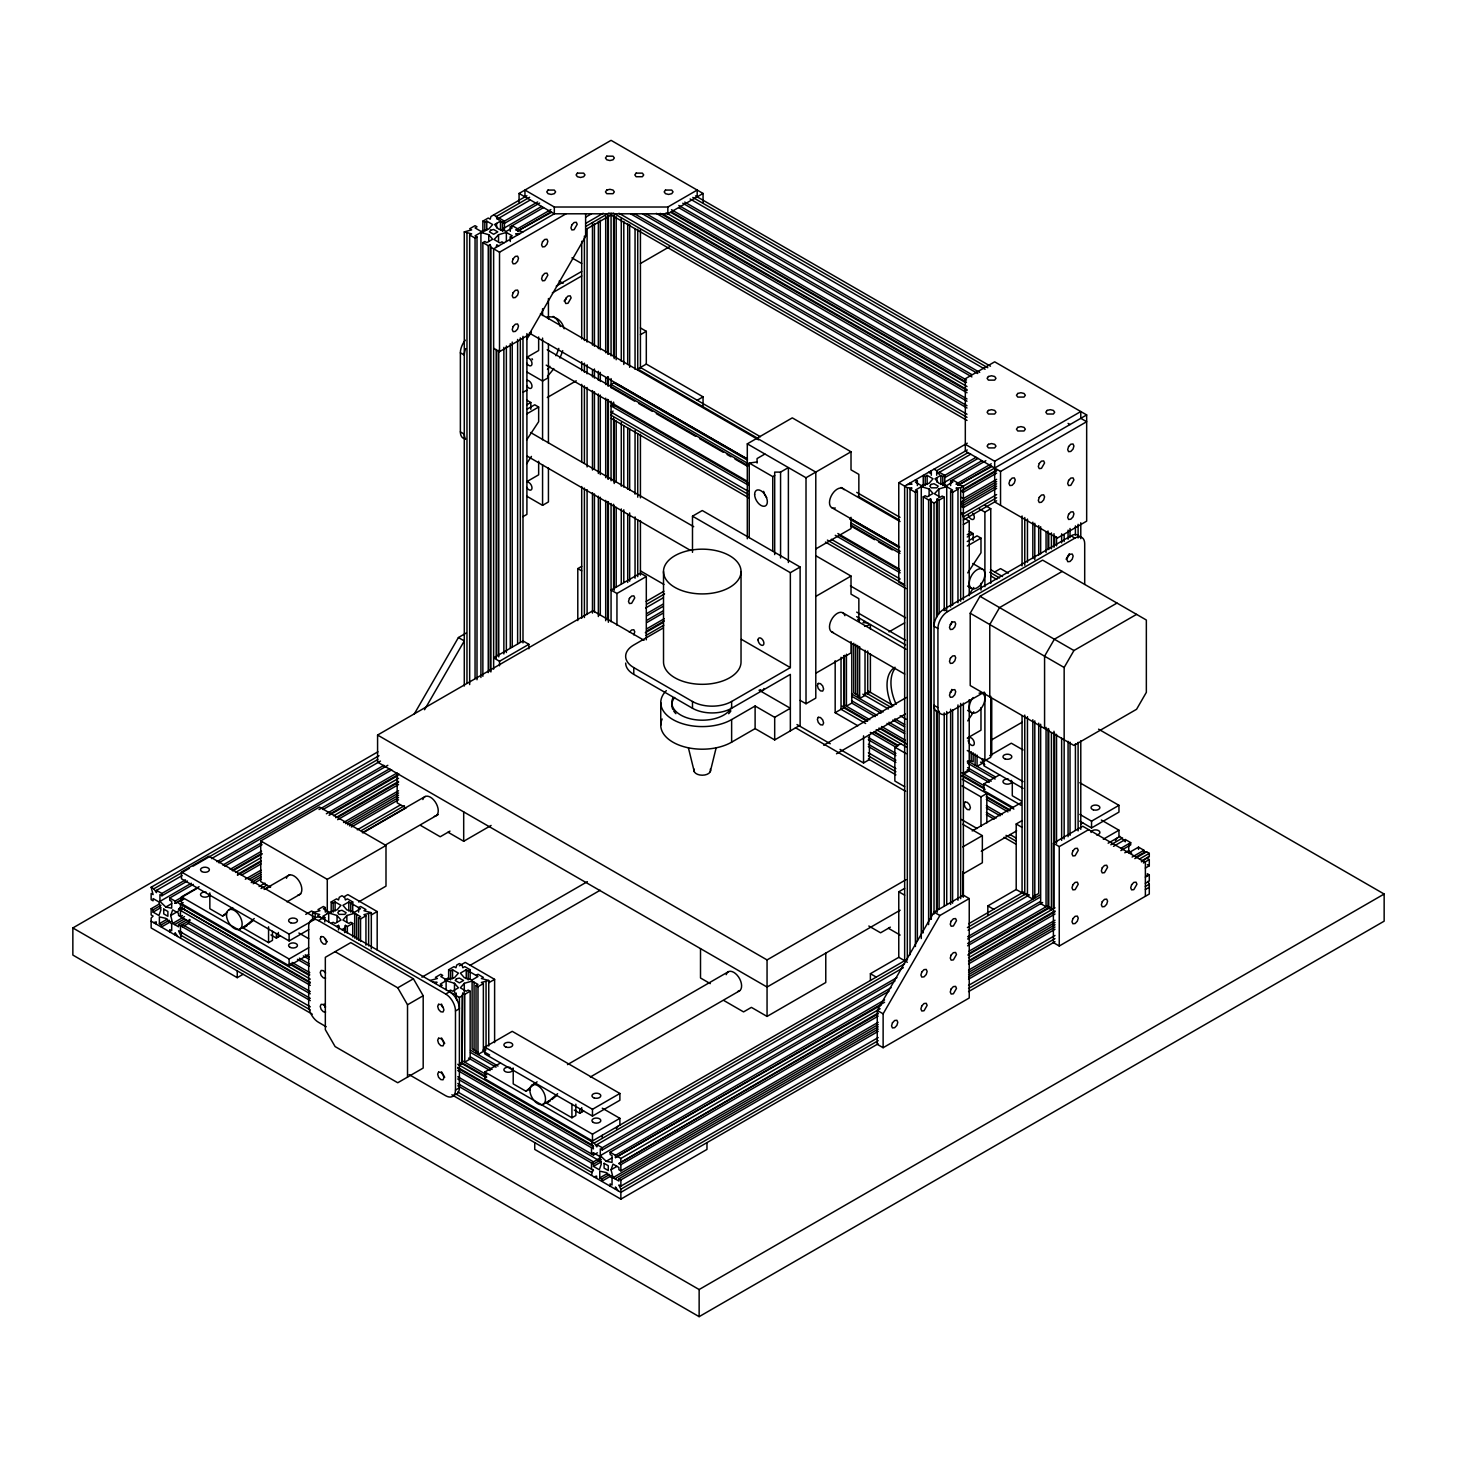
<?xml version="1.0" encoding="UTF-8"?>
<svg xmlns="http://www.w3.org/2000/svg" width="1457" height="1457" viewBox="0 0 1457 1457"><rect width="100%" height="100%" fill="white"/><g stroke="black" fill="none" stroke-linecap="round" stroke-linejoin="round"><path stroke-width="1.5" d="M496.2 247.362L496.801 244.758L498.749 245.887M936.56 617.404L936.56 501.59L937.161 498.986L939.109 500.115L944.227 497.165L944.227 610.702M710.288 771.664L716.17 747.714M184.402 925.687L188.317 923.428L189.301 919.458M344.653 932.607L345.382 925.395L347.349 926.525L352.721 923.428L352.721 936.978M459.392 1065.231L462.088 1063.683L462.088 995.878L462.816 993.2L464.765 994.33L470.156 991.215L470.156 1059.02L464.765 1062.117L464.765 994.33M462.088 1063.683L462.816 993.2M835.171 660.713L835.171 712.692L843.73 707.738L844.459 705.061L844.459 655.34M633.831 634.87L634.76 631.773L633.831 629.752L631.628 629.97L629.406 632.302M950.893 624.689L951.803 621.611M950.893 692.494L951.803 689.398M1069.238 553.806L1066.105 559.233M186.387 920.023L178.537 924.558L178.537 926.816L172.673 923.428L170.706 915.506L172.673 909.86L178.537 913.248L178.537 915.506L310.286 991.58M878.207 1029.079L618.897 1178.786L618.897 1181.044L613.033 1177.657L611.066 1169.752L613.033 1164.107L618.897 1167.494L618.897 1169.752L620.864 1170.882L878.189 1022.304M181.797 932.17L180.486 938.108M613.033 410.983L611.066 415.227L748.734 494.688M592.799 1169.461L591.506 1175.398M414.134 714.221L458.409 637.547L466.24 633.012M424.552 709.741L464.291 640.934L458.409 637.547M970.216 613.251L979.996 596.295L1042.629 560.125L1146.349 620.026L1146.349 692.348L1136.569 709.286L1073.936 745.456L970.216 685.555L970.216 613.251L1064.156 667.488L1064.156 838.977M1064.156 667.488L1073.936 650.532L1136.569 614.38M877.241 1010.429L934.01 912.118L963.368 895.163L969.233 898.568L969.233 997.99L883.124 1047.71L877.241 1044.323L877.241 1010.429L883.124 1013.817L883.124 1047.71M883.124 1013.817L939.874 915.506L969.233 898.568M526.614 339.408L531.423 332.105M526.614 439.978L538.653 421.71L538.653 407.031L534.737 404.773L526.906 409.29M526.614 463.69L531.423 456.405M967.721 572.874L980.98 552.786L980.98 538.107L977.064 535.848L967.266 541.494M968.923 594.766L973.75 587.462M967.721 720.887L973.75 711.763M616.366 1128.647L618.169 1126.115M1115.443 840.507L1117.246 837.975M358.604 940.366L358.604 917.764L360.553 916.635L354.688 913.248L346.857 915.506L342.941 920.023L348.806 923.428L350.773 922.281L352.721 923.428M472.104 981.053L472.104 1048.84L477.987 1052.227L476.02 1053.375L476.02 985.569L477.987 984.44L472.104 981.053L464.291 983.311L460.376 987.828L466.24 991.215L468.189 990.086L470.156 991.215M510.278 241.498L510.278 236.963L512.227 235.834L506.362 232.446L498.531 234.704L494.069 239.531L499.951 242.937L501.9 241.807L503.867 242.937M950.638 607.023L950.638 491.209L952.587 490.08L946.722 486.693L938.891 488.951L934.429 493.777L940.311 497.165L942.26 496.036L944.227 497.165M564.096 301.034L566.318 298.703M310.286 985.369L178.537 909.295L180.486 907.31L180.486 904.214L183.181 902.666M878.189 1016.094L620.864 1164.671L618.897 1163.542L878.189 1012.979M1141.432 861.852L1149.282 856.479L1149.282 853.365L1146.604 851.817L1143.909 852.509L1136.059 857.044M209.844 892.904L209.844 908.731L222.575 916.071L227.347 912.046M272.477 931.333L272.477 940.366L268.562 942.624L243.119 927.945L254.246 918.547M248.619 924.339L253.391 920.314M513.21 1068.054L513.21 1083.881L525.941 1091.22L537.068 1081.822M575.843 1104.206L575.843 1115.516L571.927 1117.774L546.484 1103.076L557.612 1093.697M551.984 1099.489L556.756 1095.464M519.074 202.505L519.074 193.453L611.066 140.346L703.057 193.453L703.057 202.505M464.291 686.028L464.291 231.882L471.631 229.896L469.664 228.767L475.055 225.671L477.004 226.8L475.055 227.929L480.919 231.317L488.751 229.059L492.666 224.542L486.784 221.136L484.835 222.284L482.868 221.136L482.868 232.501M482.868 221.136L488.259 218.04L490.208 219.169L490.954 216.492L526.906 195.73M529.601 197.278L496.327 216.492L493.632 214.926M469.664 684.59L469.664 234.996L471.631 233.849L464.291 231.882M530.33 199.955L497.074 219.169L496.327 216.492L498.13 219.024M482.868 676.321L482.868 242.609L484.835 241.48L486.784 242.609L492.666 239.221L488.751 234.704L480.919 232.446L475.055 235.834L477.004 236.963L477.004 679.763M539.636 203.069L504.413 223.413L500.498 221.136L494.615 224.542L498.531 229.059L506.362 231.317L512.227 227.929L510.278 226.8L510.278 231.335M469.664 234.996L475.055 238.092L477.004 236.963M537.669 201.94L502.446 222.284L502.446 231.353M502.446 229.059L541.585 206.457M510.278 226.8L543.552 207.586M482.868 242.609L488.259 245.723L490.208 244.594L490.954 247.271L490.954 671.914M550.892 209.571L515.651 229.896L522.99 231.882M512.227 225.671L517.617 228.767L517.617 231.026L550.892 211.83M551.62 212.248L517.617 231.026M490.954 247.271L499.514 252.225L566.063 213.797M585.623 217.184L591.506 213.797M585.623 223.413L603.234 213.232M585.623 226.509L609.117 212.959M585.623 229.623L611.066 214.926L967.011 420.436M524.957 196.859L524.957 190.066L554.316 207.021L667.834 207.021L697.193 190.066L697.193 196.859M493.632 669.182L493.632 248.837L554.316 213.797L667.834 213.797L703.057 193.453M556.264 286.118L581.707 271.421M552.349 292.893L581.707 275.956M640.424 263.517L669.783 246.561M493.632 348.259L499.514 351.665L528.873 334.709L585.623 236.398L585.623 213.797M526.906 357.311L538.653 350.536L538.653 336.968M522.99 392.334L526.906 390.075M548.433 377.654L542.569 381.042L526.906 371.99M640.424 334.709L646.307 331.322L646.307 364.086L703.057 396.85L703.057 405.902M526.906 404.773L530.822 402.514L530.822 409.29M547.322 397.506L576.225 380.823M526.906 413.806L538.653 407.031M746.239 458.518L616.457 383.573L613.761 382.881L611.066 384.429L748.734 463.909M646.307 364.086L637.729 369.04L757.695 438.284M526.906 481.611L538.653 474.818L538.653 461.268M697.193 400.238L703.057 396.85M522.99 516.634L526.906 514.376L526.906 333.58M526.906 496.291L542.569 505.342L548.433 501.937L548.433 468.043M747.295 538.78L747.295 443.857L792.298 417.868L851.015 451.779L851.015 469.846L858.847 474.363L858.847 496.964M749.244 537.651L749.244 463.071L757.075 461.942M764.907 454.038L757.075 458.554L757.075 463.071M577.792 620.591L577.792 568.612L581.707 566.354M692.494 552.33L692.494 516.179L702.274 510.533L800.13 567.028L800.13 725.222L774.687 739.919L755.108 728.609L731.633 742.178A41.525 23.968 0 0 1 681.512 745.984A41.525 23.968 0 0 1 662.17 719.011M749.244 463.071L772.738 476.621L774.687 475.492M774.687 554.589L774.687 472.104L780.57 472.104L788.383 467.588L788.383 562.511M747.295 443.857L806.012 477.75L851.015 451.779M528.873 644.322L522.99 640.934L493.632 657.872L499.514 661.278L528.873 644.322L528.873 648.839M646.307 576.517L640.424 573.129L611.066 590.085L616.948 593.473L646.307 576.517L646.307 639.805M900.135 910.206L767.056 987.045L377.582 762.175L377.582 735.057L592.872 610.756L644.012 640.279M1098.578 729.174L1384.15 894.033L1384.15 921.17L699.141 1316.654L72.85 955.063L72.85 927.945L377.946 751.794M160.944 905.325L153.094 909.86L153.094 912.118L158.959 915.506L160.926 909.86L158.959 901.956L153.094 898.568L153.094 900.827L151.146 899.697L151.146 893.469L153.094 894.598L151.146 887.258L379.02 755.691M646.18 601.45L663.864 591.251M308.684 929.639L289.123 940.931L181.469 878.79L181.469 872.014L208.879 856.188L314.566 917.2M151.146 887.258L153.823 888.825L189.191 868.408M193.125 866.132L377.782 759.516M646.908 604.145L664.574 593.928M153.823 888.825L156.518 892.631L156.518 890.373L182.052 875.621M211.52 858.61L380.459 761.082M645.67 607.97L663.336 597.752M156.518 890.373L161.909 893.469L185.476 879.864M216.911 861.724L383.883 765.326M647.127 613.342L662.826 604.273M193.307 884.381L169.722 898.004L169.722 900.262L171.689 901.391L171.689 908.166L165.807 907.037L159.942 901.391L159.942 894.598L161.909 895.745L187.443 880.993M218.878 862.854L387.817 765.307M647.127 615.601L662.826 606.531M270.528 887.258L260.73 881.612L260.73 840.926L319.447 807.032L385.996 845.461L385.996 886.129L358.604 901.956M159.942 901.391L191.377 883.233M222.812 865.094L262.096 842.419M319.065 809.527L389.784 768.695M647.127 620.117L662.844 611.048M243.119 974.278L237.254 977.665L151.146 927.945L151.146 918.056L153.094 916.071L151.146 914.941L151.146 908.731L158.995 904.196M224.742 866.241L262.06 844.696M322.962 809.527L391.714 769.842M647.09 622.394L662.808 613.324M153.094 912.118L160.944 907.584M308.684 954.499L289.123 965.791L181.469 903.65L181.469 896.875L199.081 886.694M904.651 585.55L898.769 582.163L898.769 482.722L967.266 443.183M169.722 898.004L175.113 901.1L196.713 888.624M230.115 869.355L261.55 851.198M326.368 813.771L397.087 772.938M646.58 628.914L664.265 618.697M165.807 907.037L171.707 903.631M175.113 901.1L175.113 903.358L182.963 898.823M232.082 870.466L261.55 853.456M330.302 813.771L399.054 774.068M646.58 631.172L664.265 620.955M175.113 903.358L183.691 899.26M232.81 870.904L262.278 853.893M329.063 815.319L397.816 775.634M645.342 632.72L663.026 622.521M235.506 872.452L261.04 857.718M333.726 815.756L398.544 778.311M646.07 635.416L663.755 625.217M967.266 449.958L904.651 486.128L904.651 960.709M917.364 485.582L917.364 481.029L915.415 482.158L921.279 485.563L929.111 483.287L933.026 478.77L927.144 475.383L925.195 476.512L923.246 475.383L923.246 486.747M663.135 628.04L633.777 644.996A27.683 15.972 0 0 0 633.777 667.597L633.777 674.372L692.494 708.266A27.683 15.972 0 0 0 731.633 708.266L790.35 674.372L790.35 730.868M237.455 874.437L261.04 860.814M335.693 817.723L398.544 781.426M934.01 469.172L936.687 470.72L968.013 452.653M178.537 909.295L182.471 907.037M237.473 875.275L261.04 861.67M337.66 817.432L398.562 782.263M170.706 915.506L178.574 910.971M910.024 954.736L910.024 489.224L911.991 488.095L907.329 487.676L898.769 482.722M970.708 454.202L937.434 473.416L936.687 470.72L939.383 474.545M184.42 908.166L180.486 910.425L180.486 916.635L182.453 915.506M241.388 875.275L261.04 863.928M337.642 819.69L398.544 784.54M169.722 931.897L169.722 929.639L171.689 930.768L171.689 923.993L165.807 918.329L159.396 916.89L159.396 923.665L167.264 919.13M159.396 923.665L161.363 924.794L169.212 920.259M923.246 932.844L923.246 496.855L925.195 495.726L927.144 496.855L933.026 493.468L929.111 488.951L921.279 486.693L915.415 490.08L917.364 491.209L917.364 940.821M976.081 457.298L942.806 476.512L940.858 475.383L934.975 478.77L938.891 483.287L946.722 485.563L952.587 482.158L952.587 479.899L957.977 483.014L957.977 485.272L991.98 466.495M171.179 921.389L161.363 927.053L161.363 924.794M815.793 548.943L851.015 528.6L851.015 517.308M245.322 879.208L261.04 870.139M343.542 822.513L398.544 790.75M910.024 489.224L915.415 492.339L917.364 491.209M172.673 923.428L184.456 916.617M249.274 879.19L261.058 872.379M345.528 823.624L398.581 792.99M944.773 477.641L978.029 458.445M174.621 924.558L184.438 918.875M251.241 880.319L261.058 874.655M347.495 824.753L398.562 795.249M251.223 882.596L261.04 876.914M349.443 825.882L398.562 797.525M981.945 460.703L942.806 483.287L945.739 486.128M692.494 516.179L790.35 572.674L800.13 567.028M190.321 920.004L180.486 925.687L180.486 931.897M253.172 883.725L261.04 879.172M351.392 827.011L398.544 799.784M950.638 485.582L950.638 481.029L985.861 460.703M994.676 461.268L1080.784 411.548L1080.784 418.323L1086.667 421.71L1000.54 471.431L965.317 451.087L965.317 378.765L994.676 361.828L1086.667 414.935L1086.667 521.151L1057.308 538.107L994.676 501.937L994.676 461.268L965.317 444.312M259.073 886.53L264.974 883.124M357.293 829.816L400.511 804.865M923.246 496.855L928.619 499.97L930.586 498.84L931.314 501.518L931.314 919.331M991.252 463.8L956.029 484.143L963.368 486.128L963.368 599.665M957.977 485.272L991.252 466.058M261.04 888.497L266.922 885.109M361.227 830.654L404.445 805.703M228.785 909.878L232.701 907.602M264.136 889.462L289.67 874.71M362.356 832.748L425.225 796.469M264.974 889.335L270.856 885.947M363.194 832.639L406.412 807.688M931.314 501.518L934.01 503.066L936.56 501.59M950.638 491.209L952.587 492.339L957.977 489.224L957.977 602.761M957.977 489.224L956.029 488.095L960.673 487.676L1086.667 414.935M222.575 916.071L226.491 913.812M963.368 489.224L996.624 470.01M996.624 470.866L961.401 491.209L963.368 492.339L996.624 473.124M996.624 479.335L963.368 498.549L961.401 497.42M961.401 501.937L996.624 481.593M961.401 504.195L996.624 483.851M996.624 486.128L961.401 506.453L963.368 507.582L996.624 488.386M239.859 929.056L247.708 924.521M286.993 901.828L300.743 893.888M385.213 845.133L438.266 814.499M815.793 596.405L851.015 576.061L851.015 594.146L858.847 598.663L858.847 621.265M243.119 927.945L247.034 925.687M260.73 840.926L327.279 879.354L385.996 845.461M996.624 494.597L963.368 513.811L961.401 512.682M996.624 497.711L963.368 516.907L962.057 514.084M963.368 520.022L996.624 500.807M963.368 524.538L969.233 521.151L969.233 595.731M979.013 508.712L984.896 512.117L990.76 508.712L990.76 583.292M305.751 914.377L311.616 910.989L315.532 913.248M449.994 831.109L440.214 836.755L420.636 825.445M312.599 919.458L312.599 912.683L319.939 910.716L317.99 909.587L323.363 906.473L325.33 907.602L325.33 912.118M331.194 913.248L331.194 901.956L336.585 898.842L338.534 899.971L339.262 897.293L341.958 895.727L344.653 897.293L345.382 899.971L347.349 898.842L352.721 901.956L352.721 913.248M967.266 534.701L971.182 532.442M325.33 907.602L323.363 908.731L329.246 912.118L337.059 909.86L340.974 905.343L335.11 901.956L333.161 903.085L331.194 901.956M343.925 896.875L347.841 894.598L377.181 911.554L377.181 949.982M967.266 536.977L973.149 533.572L973.149 540.365M270.947 934.957L276.393 938.108L280.309 935.849M181.469 872.014L289.123 934.156L314.566 919.458M331.194 923.428L333.161 922.281L335.11 923.428L340.974 920.023L337.059 915.506L328.699 912.938L322.817 916.326L324.784 917.455L324.784 921.971M352.721 901.956L350.773 903.085L348.806 901.956L342.941 905.343L346.857 909.86L354.688 912.118L360.553 908.731L351.738 903.65M326.186 1026.748L318.482 1022.286A13.841 7.995 60 0 1 308.684 1005.348L308.684 926.251A13.841 7.995 60 0 1 318.482 920.587L322.379 918.329A13.841 7.995 60 0 0 313.911 919.094M967.266 546.011L980.98 538.107M322.817 918.584L324.784 917.455M448.046 832.238L463.69 841.272L491.1 825.445M859.63 618.333L857.681 619.462L859.63 620.591M336.585 926.525L338.534 925.395L339.262 928.073M865.021 621.447L863.054 622.576L867.698 622.995M633.777 667.597L692.494 701.491A27.683 15.972 0 0 0 731.633 701.491L790.35 667.597L790.35 572.674M181.469 896.875L289.123 959.016L308.684 947.724M341.958 929.639L344.653 928.073M358.604 917.764L360.553 918.893L365.944 915.797L365.944 945.174M365.944 915.797L363.977 914.668L371.316 912.683L371.316 948.853M371.316 914.941L377.181 911.554M666.323 690.636A41.525 23.968 0 0 0 676.995 721.634A41.525 23.968 0 0 0 731.633 719.576L755.108 706.008L774.687 717.318L790.35 708.266L759.024 690.199M815.793 673.243L851.015 652.9L851.015 641.608M888.989 631.883L904.651 622.849M994.676 572L1000.54 568.612L1008.371 573.129M984.331 692.093L947.706 713.238A13.841 7.995 -60 0 1 937.926 707.592L937.926 628.495L934.01 626.237A13.841 7.995 -60 0 1 943.79 609.281L1071.004 535.848A13.841 7.995 -60 0 1 1079.473 536.595M937.926 628.495A13.841 7.995 -60 0 1 947.706 611.539L1074.92 538.107A13.841 7.995 -60 0 1 1084.7 543.752L1084.7 584.421M800.13 700.362L806.012 703.749L815.793 698.103L815.793 472.104L757.075 438.211M1062.189 571.435L999.575 607.587L989.777 624.543L989.777 696.865M864.602 694.188L870.394 692.348L870.394 653.92M335.11 951.676L397.743 987.828L413.406 978.794L423.186 995.732L423.186 1068.054L397.743 1082.751L335.11 1046.581L325.33 1029.644L325.33 957.322L350.773 942.624L413.406 978.794M421.929 977.173L587.353 881.667M823.679 745.219L906.4 697.466M430.034 980.488L437.373 978.503L435.406 977.374L440.797 974.259L442.746 975.407L440.797 976.536L446.662 979.924L454.493 977.665L458.409 973.13L452.544 969.743L450.577 970.872L448.629 969.743L448.629 978.794M448.629 969.743L454.001 966.647L455.968 967.776L456.697 965.08L459.392 963.532L462.088 965.08L462.816 967.776L464.765 966.647L470.156 969.743L470.156 978.794M459.392 965.791L465.257 962.403L494.615 979.359L494.615 1042.629M435.133 983.439L437.1 982.309L432.583 981.963M444.604 980.069L448.537 977.793M470.21 965.281L600.175 890.245M836.5 753.797L905.434 714.003M448.629 991.215L450.577 990.086L452.544 991.215L458.409 987.828L454.493 983.311L446.115 980.725L440.251 984.131L442.2 985.26L440.251 986.389M470.156 969.743L468.189 970.872L466.24 969.743L460.376 973.13L464.291 977.665L472.104 979.924L477.987 976.536L469.172 971.437M407.523 1077.087L407.523 1004.784L423.186 995.732M1116.991 603.071L1054.376 639.222L1044.578 656.178L1044.578 728.5M476.02 975.407L477.987 974.259L483.36 977.374L481.411 978.503L488.751 980.488L488.751 1046.017M318.482 920.587L445.696 994.038L449.612 991.78A13.841 7.995 60 0 1 459.392 1008.736L455.476 1010.994L455.476 1090.091A13.841 7.995 60 0 1 445.696 1095.737L409.071 1074.592M456.697 1000.394L455.968 993.2L454.001 994.33L317.717 915.633L319.666 914.504L312.599 912.683M840.052 749.408L863.546 762.976L869.41 759.571L869.41 734.71M456.697 995.878L459.392 997.426L462.088 995.878M477.987 986.699L483.36 983.584L483.36 1051.389L477.987 1054.504L477.987 986.699L476.02 985.569M483.36 983.584L481.411 982.455L488.751 980.488M904.651 786.689L894.853 781.043L894.853 747.15L900.736 743.762M488.751 982.747L494.615 979.359M967.266 738.098L980.98 730.194L980.98 707.592M990.76 740.375L1022.067 722.29M484.835 1047.146L512.227 1031.337L619.881 1093.478L619.881 1100.254L592.471 1116.08L484.835 1053.939L484.835 1047.146L592.471 1109.305L619.881 1093.478M989.777 755.618L1011.304 743.197L1023.051 749.973M963.368 773.139L969.233 769.751M967.266 750.537L984.896 760.7L990.76 757.312L990.76 696.3M963.842 773.977L969.233 770.88L969.233 699.688M484.835 1072.006L592.471 1134.165L592.471 1140.94L484.835 1078.781L484.835 1072.006L500.498 1062.973M1013.271 807.597L983.912 790.659L983.912 783.866L999.575 774.833M455.476 1090.091L459.392 1087.833L459.392 997.426M962.057 785.942L980.98 796.87L986.844 793.482L986.844 822.859M532.133 1085.028L536.067 1082.751M567.502 1064.612L728.591 971.6M972.183 830.964L1021.284 802.607M525.941 1091.22L529.856 1088.962M377.582 735.057L767.056 959.926L906.017 879.682M962.767 846.918L982.346 835.626L982.346 862.744L962.767 874.036M870.394 980.488L870.394 973.695L898.769 957.322L898.769 891.775L904.651 888.388M987.828 914.941L987.828 905.908L1016.203 889.517L1016.203 823.988L1022.067 820.601M543.206 1104.206L549.107 1100.8M590.358 1076.978L739.664 990.778M981.289 851.289L1016.64 830.872M546.484 1103.076L550.4 1100.818M890.354 927.144L880.574 932.808L868.827 926.015M574.295 1110.107L579.759 1113.257L583.674 1110.999M1080.784 823.988L1082.751 822.859M1147.989 881.339L1149.282 884.162L1149.282 894.033L1059.257 946.012L1053.393 942.624L1053.393 843.184L1082.751 826.246L1145.384 862.398L1145.384 896.31M1079.819 814.372L1091.548 821.165L1118.958 805.339L1118.958 812.114L1091.548 827.94L1079.819 821.165M1053.393 843.184L1059.257 846.59L1088.616 829.634M724.002 1000.595L743.562 1011.905L751.393 1007.37L767.056 1016.421L825.773 982.51L825.773 953.133M592.471 1134.165L619.881 1118.339L619.881 1125.114M1103.295 839.232L1118.958 830.199L1118.958 836.974M905.817 960.036L591.506 1141.505L593.454 1148.844L457.771 1070.513M968.668 923.738L1023.67 891.994M1108.14 843.221L1119.941 836.409L1125.314 841.782L1125.314 839.523L1130.705 842.638L1130.705 844.896L1120.87 850.56M457.771 1064.302L594.183 1143.053L904.578 963.86M967.43 927.563L1026.365 893.542M1110.835 844.769L1122.619 837.975M457.771 1067.398L591.506 1144.619L593.454 1146.586L591.506 1147.715L591.506 1153.926L593.454 1152.797L599.319 1156.184L601.286 1164.107L599.319 1169.752L593.454 1166.365L593.454 1164.107L457.771 1085.775M594.183 1143.053L596.878 1146.878L596.878 1144.619L903.34 967.685M968.158 930.258L1029.407 894.889M1113.53 846.335L1125.314 839.523M596.878 1144.619L602.269 1147.715L896.929 977.592M967.648 936.76L1040.334 894.798M1120.87 848.302L1130.705 842.638M457.771 1076.723L593.454 1155.055L597.388 1152.797M889.043 991.179L610.101 1152.232L610.101 1154.49L612.049 1155.62L612.049 1162.413L606.185 1161.284L600.302 1155.62L600.302 1148.844L602.269 1149.974L894.962 980.98M967.648 939.018L1040.334 897.057M600.302 1155.62L891.047 987.773M967.648 943.535L1040.334 901.573M1124.804 852.8L1128.738 850.542L1128.738 843.767M601.322 1157.295L591.506 1162.977L591.506 1169.188M967.612 945.812L1042.629 902.52M1128.701 852.819L1138.518 847.154L1143.909 850.251L1143.909 852.509M593.454 1164.107L601.322 1159.572M593.454 1166.365L601.322 1161.83M610.101 1152.232L615.473 1155.346L884.599 999.957M969.069 951.202L1048.002 905.617L1048.002 728.5M1132.125 857.062L1143.909 850.251M606.185 1161.284L612.067 1157.878M615.473 1155.346L615.473 1157.605L884.599 1002.234M969.069 953.461L1049.623 906.964M615.473 1157.605L881.394 1004.929M967.83 955.027L1050.333 907.383M1134.821 858.61L1146.604 851.817M618.169 1156.894L620.864 1158.461L880.155 1008.736M968.559 957.704L1054.995 907.802M1139.465 859.029L1149.282 853.365M968.559 960.819L1054.995 910.916M1141.432 861.014L1149.282 856.479M618.897 1163.542L878.207 1013.835M968.577 961.656L1054.995 911.754M611.066 1169.752L616.967 1166.347M968.559 963.915L1054.995 914.013M1143.399 862.981L1149.282 859.575L1149.282 865.786L1145.366 868.062M610.101 1186.144L610.101 1183.885L612.049 1185.015L612.049 1178.221L606.185 1172.575L599.756 1171.137L599.756 1177.912L607.624 1173.377M599.756 1177.912L601.723 1179.041L609.572 1174.506M611.539 1175.635L601.723 1181.299L601.723 1179.041M968.559 970.143L1054.995 920.241M613.033 1177.657L878.225 1024.544M968.595 972.384L1055.032 922.481M614.981 1178.786L878.225 1026.821M968.577 974.642L1055.014 924.74M968.577 976.918L1054.995 927.016M618.897 1178.786L620.864 1179.915L878.189 1031.356M968.559 979.177L1054.995 929.275M1145.366 877.096L1149.282 874.837L1149.282 881.048L1145.366 883.324M534.737 1142.634L534.737 1149.409L620.864 1199.129L620.864 1189.24L618.897 1185.015L620.864 1186.144L878.189 1037.566M968.559 985.387L1054.995 935.485M620.864 1189.24L878.189 1040.662M968.559 988.502L1054.995 938.599M1145.366 886.421L1149.282 884.162M878.189 1043.777L620.864 1192.354L451.87 1094.79M968.559 991.598L1054.995 941.696M1145.366 889.535L1149.282 887.258M620.864 1199.129L706.973 1149.409L706.973 1142.634M72.85 927.945L699.141 1289.536L1384.15 894.033M153.695 922.645L156.245 921.844L156.245 924.102M594.055 1176.874L596.605 1176.09L596.605 1178.349M967.266 761.829L971.182 760.7L973.149 761.829L973.149 752.795M520.313 233.43L515.651 233.849L517.617 234.996M907.329 484.562L911.991 484.143L910.024 483.014M864.602 626.383L870.394 624.543L870.394 629.06M482.959 1050.115L486.055 1049.841M1016.203 889.517L1024.763 894.471L1027.859 894.744M325.585 978.102L323.363 977.884L321.159 975.553L320.23 972.456L321.159 970.435L323.363 970.653L325.585 972.985M325.585 1011.996L323.363 1011.777L321.159 1009.446L320.23 1006.368L321.159 1004.328L323.363 1004.547L325.585 1006.896M695.499 195.875L990.469 366.181M692.803 197.424L987.773 367.729M690.108 198.972L985.096 369.277M684.717 202.086L979.705 372.391M1068.072 423.404L1070.021 424.533M682.768 203.215L977.738 373.52M678.816 205.455L971.837 374.631M678.871 207.75L971.874 376.908M671.513 209.717L966.501 380.022M671.513 211.975L966.501 382.28M670.785 212.394L965.772 382.699M666.14 212.813L967.011 386.524M662.207 213.651L967.011 389.638M660.221 213.359L967.011 390.476M656.306 213.359L967.011 392.753M646.471 213.906L967.011 398.963M642.501 213.869L966.974 401.203M634.651 213.851L967.011 405.738M630.735 213.851L967.011 407.996M618.934 213.25L967.011 414.225M613.033 212.959L967.011 417.321M519.074 193.453L554.316 213.797L554.316 207.021M1071.004 535.848L1074.92 538.107M571.927 257.871L581.707 263.517M939.383 472.287L944.773 475.383L944.773 486.747M950.638 481.029L952.587 482.158M928.619 472.287L930.586 473.416L931.314 470.72L931.314 475.273M984.896 505.324L990.76 508.712M510.278 236.963L512.227 238.092M915.415 479.899L917.364 481.029M559.197 281.037L563.112 283.295M640.424 327.934L646.307 331.322M963.368 517.763L969.233 521.151M969.233 531.313L973.149 533.572M640.424 367.474L760.39 436.736M856.752 492.375L900.007 517.344M990.469 569.578L1002.507 576.517M857.991 496.2L899.279 520.04M989.74 572.255L999.575 577.937M540.383 313.892L758.551 439.832M841.09 487.494L900.044 521.533M972.766 563.513L982.601 569.195A11.073 6.393 -60 0 1 979.086 586.333A11.073 6.393 -60 0 1 969.506 580.797A11.073 6.393 -60 0 1 982.601 569.195M990.979 576.08L996.879 579.485M529.328 333.07L747.477 459.01M831.983 507.801L898.805 546.375M967.594 586.096L971.528 588.373M850.469 518.692L899.625 547.067M613.761 382.881L747.477 460.084M849.741 519.111L898.914 547.504M979.996 596.295L1073.936 650.532M850.979 522.936L900.153 551.329M547.213 349.735L748.224 465.785M850.688 524.957L899.952 553.387M611.066 387.526L634.669 401.167M638.603 403.425L652.372 411.384M656.306 413.642L695.626 436.353M699.56 438.63L723.164 452.253M727.098 454.529L731.032 456.788M734.965 459.064L746.767 465.876M850.979 526.05L874.582 539.673M878.516 541.949L892.285 549.89M546.211 365.142L747.204 481.192M837.866 533.517L898.951 568.795M748.716 483.105L613.033 404.773L611.066 405.902L748.734 485.363M839.177 535.338L900.135 570.525M835.262 535.32L900.153 572.801M611.066 412.112L748.734 491.592M831.328 539.272L900.153 579.012M827.394 540.11L904.087 584.384M943.79 609.281L947.706 611.539M611.066 418.323L748.734 497.802M825.427 542.077L906.054 588.628M815.793 555.736L851.015 576.061M465.257 340.173A13.841 7.995 -60 0 0 460.376 352.794L464.291 355.053A13.841 7.995 -60 0 1 465.603 348.642M850.414 585.896L905.562 617.732M526.906 400.238L530.822 402.514M856.698 612.122L905.617 640.37M856.698 616.639L905.617 644.886M530.567 432.51L693.696 526.687M843.057 612.923L905.944 649.239M527.361 456.223L690.472 550.4M831.983 632.101L904.706 674.081M967.594 710.397L971.528 712.655A11.073 6.393 -60 0 0 983.839 703.676A11.073 6.393 -60 0 0 979.086 693.168M1079.819 782.737L1118.958 805.339M460.376 352.794L460.376 431.891L464.291 434.15A13.841 7.995 -60 0 0 465.603 439.031M937.926 707.592L934.01 705.334A13.841 7.995 -60 0 0 938.891 712.291M1101.346 820.036L1118.958 830.199M868.208 691.092L893.778 705.844M985.861 760.135L1023.051 781.608M865.531 692.64L891.083 707.392M862.835 694.188L888.406 708.958M900.207 715.769L906.09 719.175M980.488 762.12L984.768 764.579M1147.333 858.446L1149.282 859.575M1023.051 788.383L983.912 765.799L983.912 759.006M640.424 570.871L663.918 584.439M851.562 693.896L883.015 712.054M894.817 718.866L904.651 724.548M967.575 760.882L995.113 776.781M1147.333 864.657L1149.282 865.786M851.562 696.155L881.048 713.183M892.85 719.995L904.651 726.806M967.575 763.14L995.113 779.04M851.544 700.671L877.114 715.423M888.916 722.235L904.633 731.323M967.575 767.657L991.161 781.28M741.413 639.35L790.35 667.597M851.598 702.966L875.183 716.589M886.985 723.4L904.688 733.618M967.266 769.751L989.248 782.427M1021.375 800.986L1012.287 795.741L1012.287 782.172M1149.282 874.837L1147.333 873.708L1147.333 875.967M983.912 783.866L1021.102 805.339M844.24 704.933L869.811 719.685M881.612 726.497L905.198 740.12M961.893 772.847L983.857 785.542M842.273 706.062L867.844 720.814M881.612 728.755L905.198 742.378M962.239 775.306L983.857 787.8M843.512 707.61L867.115 721.251M878.917 728.063L906.454 743.944M961.511 775.743L985.114 789.366M840.835 709.177L865.64 723.492M876.222 729.611L906.4 747.04M962.257 779.276L1013.872 809.09M874.255 731.578L897.858 745.201M986.353 796.305L1009.956 809.928M874.255 732.416L897.84 746.039M986.334 797.143L1009.938 810.766M870.321 732.416L895.891 747.186M986.353 799.401L1007.989 811.895M835.171 712.692L857.863 725.786M894.853 747.15L906.218 753.706M577.792 568.612L581.707 570.871M868.354 737.497L895.891 753.396M986.353 805.612L1002.088 814.7M1016.203 823.988L1022.067 827.376M868.317 739.737L895.855 755.637M986.316 807.852L1000.085 815.811M868.354 744.272L895.873 760.172M986.334 812.387L996.169 818.069M868.354 746.53L895.891 762.43M986.353 814.663L994.22 819.198M868.354 752.759L895.891 768.64M1009.956 834.497L1015.839 837.902M868.354 755.855L895.891 771.755M1006.022 835.335L1015.839 841.017M868.354 758.97L895.891 774.869M1004.055 837.301L1015.839 844.113M796.997 724.548L830.271 743.762M961.401 819.471L977.064 828.505M795.467 727.735L905.635 791.333M962.676 824.261L982.346 835.626M1048.002 905.617L1048.749 908.312L1051.426 909.86L1051.426 732.744M987.828 905.908L993.692 909.295M898.769 891.775L904.651 895.163M934.01 912.118L939.874 915.506M888.406 928.273L900.135 935.066M898.769 957.322L907.329 962.257M870.394 973.695L876.258 977.101M404.973 807.378L397.16 802.862L397.16 773.467M710.306 983.639L700.507 977.993L700.507 948.616M371.316 912.683L363.977 910.716L365.944 909.587L360.553 906.473L358.604 907.602L358.604 912.118M298.904 933.026L308.684 938.672M602.269 1108.176L619.881 1118.339M483.724 1051.59L489.625 1054.995M305.278 954.79L309.212 957.049M470.465 1050.151L498.003 1066.05M303.311 955.919L309.212 959.325M470.465 1052.409L496.036 1067.18M299.377 958.16L309.212 963.824M470.465 1056.926L492.084 1069.42M297.447 959.307L309.248 966.118M468.535 1058.092L490.171 1070.567M292.074 962.421L309.776 972.639M462.816 1060.987L486.747 1074.811M290.107 963.532L309.776 974.897M461.195 1062.317L486.747 1077.069M289.378 963.969L309.048 975.316M460.467 1062.736L486.037 1077.506M177.809 902.666L310.286 979.14M310.286 982.255L180.486 907.31L310.268 983.093M457.771 1068.254L593.454 1146.586M188.317 923.428L310.25 993.82M457.735 1078.963L599.319 1160.719M310.268 998.355L182.453 924.558L182.453 926.816M457.771 1083.498L593.454 1161.848M151.146 908.731L153.094 909.86M178.537 924.558L310.286 1000.613M310.286 1006.823L178.537 930.768L180.486 935.012L310.286 1009.938M457.771 1091.985L593.454 1170.317L591.506 1172.302L455.804 1093.952M151.146 921.17L312.253 1014.181M1128.738 850.542L1131.67 853.365M444.713 1043.431L441.58 1038.003M325.075 939.383L327.279 941.732M444.713 1077.324L441.58 1071.897M618.169 1190.806L615.473 1186.981L615.473 1189.24M177.809 936.56L175.113 932.735L175.113 935.012M397.743 987.828L407.523 1004.784M441.58 1004.092L442.491 1007.188M324.146 1004.092L325.075 1007.188M688.378 747.714L694.26 771.664M1138.518 847.154L1138.518 849.413M1091.548 821.165L1091.548 827.94M1080.784 522.772L1080.784 538.671M1080.784 740.775L1080.784 829.324M1078.107 524.338L1078.107 537.961M1078.107 742.323L1078.107 830.891M1075.412 525.886L1075.412 534.974M1075.412 743.871L1075.412 830.162M1070.021 528.49L1070.021 537.542M1070.021 742.141L1070.021 835.426M1068.072 530.129L1068.072 539.217M1068.072 741.322L1068.072 836.682M1064.156 534.701L1064.156 541.512M1061.643 533.827L1061.643 542.915M1061.643 738.189L1061.643 840.379M1059.257 846.59L1059.257 946.012M1056.544 536.777L1056.544 545.865M1056.544 734.328L1056.544 843.33M1054.577 535.648L1054.577 544.736M1054.577 733.199L1054.577 842.201M1053.994 533.717L1053.994 547.34M1053.994 731.268L1053.994 908.385M1051.426 532.916L1051.426 548.815M1048.749 533.626L1048.749 549.526M1048.749 728.919L1048.749 908.312M1048.002 530.949L1048.002 549.107M1046.053 532.078L1046.053 552.513M1046.053 727.371L1046.053 906.746L1040.662 903.65L1040.662 724.256M1040.662 526.706L1040.662 553.951M1038.714 525.613L1038.714 555.135M1038.714 723.164L1038.714 893.469L1032.831 896.875L1034.798 898.004L1034.798 720.869M1034.798 523.318L1034.798 559.652M1032.831 522.189L1032.831 558.505M1032.831 719.74L1032.831 899.133L1027.458 896.019L1027.458 716.625M1027.458 519.074L1027.458 562.22M1024.763 517.526L1024.763 565.207M1024.763 715.077L1024.763 894.471M1022.067 515.96L1022.067 565.917M1022.067 715.788L1022.067 892.904M1000.54 471.431L1000.54 505.324M991.743 755.618L991.743 701.382A13.841 7.995 60 0 0 991.397 698.267M984.896 512.117L984.896 586.679M984.896 692.913L984.896 760.7M982.437 758.733L982.437 763.249L977.064 766.364L977.064 755.054M980.98 583.292L980.98 590.085M980.98 796.87L980.98 826.246M975.097 753.925L975.097 765.235M971.182 751.666L971.182 760.7M963.368 703.075L963.368 897.13M962.767 871.778L962.767 896.638M960.673 487.676L960.673 601.213M960.673 703.403L960.673 898.678M957.977 704.951L957.977 900.244M952.587 492.339L952.587 605.329M952.587 709.832L952.587 903.213M950.638 709.195L950.638 904.487M946.722 486.693L946.722 609.299M946.722 711.49L946.722 904.506M944.227 712.892L944.227 905.908M942.806 476.512L942.806 485.6M940.858 475.383L940.858 484.471M939.109 500.115L939.109 613.652M939.109 711.307L939.109 908.858M938.891 488.951L938.891 498.021M936.942 477.641L936.942 482.194M937.161 498.986L937.161 614.799M937.161 712.437L937.161 912.264M936.687 470.72L936.687 475.273M936.56 710.506L936.56 910.334M934.01 503.066L934.01 914.085M930.586 498.84L930.586 918.93M929.111 488.951L929.111 495.762M928.619 499.97L928.619 924.594M927.144 475.383L927.144 484.471M925.195 476.512L925.195 485.6M921.279 486.693L921.279 938.563M915.415 492.339L915.415 946.485M907.329 487.676L907.329 959.999M867.698 650.951L867.698 693.896M865.021 650.259L865.021 695.444L859.63 698.559L859.63 646.58M863.546 735.84L863.546 762.976M857.681 645.451L857.681 697.429L859.63 696.3L853.766 692.913L853.766 643.193M855.714 644.322L855.714 694.042M851.799 644.322L851.799 703.075L846.426 706.19L846.426 654.211M843.73 655.759L843.73 707.738M841.035 657.307L841.035 709.286M806.012 477.75L806.012 703.749M780.57 472.104L780.57 557.995M774.687 717.318L774.687 739.919M772.738 476.621L772.738 551.201M767.056 959.926L767.056 1016.421M755.108 706.008L755.108 728.609M741.03 571.545A38.756 22.365 0 0 1 682.896 590.923A38.756 22.365 0 0 1 682.896 552.167A38.756 22.365 0 0 1 741.03 571.545L741.03 661.952A38.756 22.365 0 0 1 702.274 684.316A38.756 22.365 0 0 1 663.518 661.952L663.518 571.545M731.633 701.491L731.633 708.266M731.633 719.576L731.633 742.178M699.141 1289.536L699.141 1316.654M692.494 701.491L692.494 708.266M667.834 207.021L667.834 213.797M660.75 702.62L660.75 725.222M640.424 229.933L640.424 368.457M640.424 434.295L640.424 497.875M640.424 520.586L640.424 575.096M637.729 229.223L637.729 370.005M637.729 433.585L637.729 497.165M637.729 519.876L637.729 576.644M635.052 228.494L635.052 369.295M635.052 430.598L635.052 494.178M635.052 516.889L635.052 578.192M629.661 224.542L629.661 367.328M629.661 428.759L629.661 490.171M629.661 512.937L629.661 581.179M627.712 223.668L627.712 364.45M627.712 428.03L627.712 489.352M627.712 514.321L627.712 582.454M623.796 221.409L623.796 364.469M623.796 425.79L623.796 487.093M623.796 509.804L623.796 582.472M621.283 218.277L621.283 361.336M621.283 422.639L621.283 486.219M621.283 508.93L621.283 583.875M620.864 1158.461L620.864 1161.557M620.864 1164.671L620.864 1170.882M620.864 1179.915L620.864 1186.144M616.948 593.473L616.948 625.108M616.184 216.692L616.184 359.752M616.184 421.055L616.184 482.358M616.184 507.346L616.184 586.825M614.217 215.563L614.217 358.604M614.217 419.926L614.217 483.505M614.217 506.216L614.217 590.231M613.616 215.891L613.616 356.674M613.616 402.096L613.616 406.63M613.616 417.995L613.616 481.575M613.616 504.268L613.616 588.3M611.066 212.813L611.066 355.872M611.066 378.583L611.066 387.671M611.066 401.294L611.066 480.774M611.066 503.485L611.066 621.72M608.37 215.818L608.37 354.324M608.37 377.035L608.37 386.123M608.37 399.746L608.37 479.226M608.37 501.918L608.37 622.285M607.642 215.399L607.642 353.905M607.642 376.616L607.642 385.704M607.642 399.327L607.642 478.807M607.642 501.518L607.642 619.589M605.693 216.528L605.693 352.776M605.693 377.745L605.693 384.557M605.693 398.18L605.693 477.659M605.693 500.37L605.693 620.718M602.269 1135.294L602.269 1137.553M602.269 1147.715L602.269 1149.974M600.302 220.226L600.302 349.662M600.302 372.373L600.302 381.461M600.302 395.084L600.302 474.563M600.302 497.256L600.302 615.346M598.353 221.409L598.353 348.587M598.353 371.28L598.353 380.368M598.353 393.991L598.353 473.47M598.353 496.181L598.353 616.53M594.438 223.668L594.438 346.292M594.438 368.985L594.438 378.073M594.438 391.696L594.438 468.899M594.438 493.887L594.438 611.958M593.454 1152.797L593.454 1155.055M592.471 222.52L592.471 345.145M592.471 370.133L592.471 376.944M592.471 390.567L592.471 470.046M592.471 492.739L592.471 613.087M592.471 1109.305L592.471 1116.08M587.098 228.494L587.098 342.031M587.098 364.742L587.098 373.83M587.098 387.453L587.098 466.932M587.098 489.643L587.098 614.526M584.403 236.034L584.403 340.483M584.403 363.194L584.403 372.282M584.403 385.905L584.403 463.107M584.403 488.077L584.403 617.513M581.707 241.279L581.707 338.935M581.707 361.646L581.707 370.715M581.707 384.338L581.707 461.559M581.707 486.529L581.707 618.242M581.707 1107.611L581.707 1112.128M579.759 1108.741L579.759 1113.257M571.927 1104.206L571.927 1117.774M548.433 298.539L548.433 318.883M548.433 343.743L548.433 443.183M542.569 308.72L542.569 315.495M542.569 338.097L542.569 439.795M542.569 464.656L542.569 505.342M522.99 336.33L522.99 642.883M520.313 337.897L520.313 642.173M517.617 339.445L517.617 643.721M512.227 342.049L512.227 646.708M510.278 343.688L510.278 647.964M506.362 232.446L506.362 241.534M506.362 345.983L506.362 652.536M504.413 230.224L504.413 221.136L499.023 218.04L499.023 220.298M503.867 347.385L503.867 653.938M500.498 221.136L500.498 230.224M499.514 252.225L499.514 351.665M499.514 661.278L499.514 665.794M498.749 350.336L498.749 656.888M498.531 234.704L498.531 241.516M496.801 351.483L496.801 655.759M496.582 223.413L496.582 227.948M496.2 349.534L496.2 658.364M490.208 244.594L490.208 671.495M488.751 234.704L488.751 241.516M488.259 245.723L488.259 672.624M486.784 221.136L486.784 230.224M486.055 982.036L486.055 1047.583M484.835 222.284L484.835 231.353M480.919 232.446L480.919 677.505M475.055 238.092L475.055 678.616M474.071 982.182L474.071 1049.969M468.189 970.872L468.189 979.924M466.968 233.43L466.968 683.042M466.24 969.743L466.24 978.794M464.291 983.311L464.291 992.344M463.69 811.895L463.69 841.272M455.968 993.2L455.968 997.717M454.493 983.311L454.493 992.344M452.544 969.743L452.544 978.794M450.577 970.872L450.577 979.924M446.115 980.725L446.115 989.777M368.621 914.231L368.621 945.884M360.553 918.893L360.553 941.495M356.637 914.377L356.637 939.237M354.688 913.248L354.688 938.108M350.773 903.085L350.773 912.118M348.806 901.956L348.806 910.989M347.349 926.525L347.349 933.3M346.857 915.506L346.857 922.281M345.382 925.395L345.382 932.17M338.534 925.395L338.534 929.912M337.059 915.506L337.059 922.281M335.11 901.956L335.11 910.989M333.161 903.085L333.161 912.118M328.699 912.938L328.699 921.971M327.279 879.354L327.279 913.248M315.149 914.158L315.149 918.675M289.123 934.156L289.123 940.931M289.123 959.016L289.123 965.791M278.36 932.462L278.36 936.978M276.393 933.591L276.393 938.108M268.562 926.816L268.562 942.624M237.254 970.872L237.254 977.665M161.909 893.469L161.909 895.745M971.528 712.655A11.073 6.393 -60 0 1 973.149 697.502M526.651 482.285A4.426 2.55 60 0 1 531.077 484.853A4.426 2.55 60 0 1 531.077 489.953A4.426 2.55 60 0 1 526.651 487.403M526.651 380.587A4.426 2.55 60 0 1 531.077 383.155A4.426 2.55 60 0 1 531.077 388.254A4.426 2.55 60 0 1 526.651 385.704M968.158 738.808A4.426 2.55 60 0 1 972.985 739.573A4.426 2.55 60 0 1 972.985 745.492A4.426 2.55 60 0 1 968.158 740.684M763.923 688.505A4.152 2.404 60 0 1 760.226 689.635M633.777 674.372A27.683 15.972 0 0 1 625.672 663.081M731.687 707.173A30.451 17.575 0 0 1 694.388 719.594A30.451 17.575 0 0 1 672.861 698.067M730.886 710.889A30.451 17.575 0 0 1 728.646 713.675M675.902 713.675A30.451 17.575 0 0 1 673.662 710.889M672.861 709.432A30.451 17.575 0 0 1 674.682 697.448M710.288 769.187A8.305 4.79 0 0 1 702.274 775.215A8.305 4.79 0 0 1 694.26 769.187M766.619 497.547A8.997 5.191 60 0 1 763.65 491.373M833.404 632.484A11.073 6.393 -60 0 1 832.548 617.968A11.073 6.393 -60 0 1 844.878 615.692M835.298 508.001A11.073 6.393 -60 0 1 831.109 496.181A11.073 6.393 -60 0 1 844.095 489.661M553.132 316.406A38.756 22.365 -60 0 1 560.235 326.495M558.796 348.387A38.756 22.365 -60 0 1 555.937 355.763M549.872 366.272A38.756 22.365 -60 0 1 547.468 369.459M547.049 317.08A38.756 22.365 -60 0 1 564.15 328.754M562.712 350.645A38.756 22.365 -60 0 1 559.852 358.021M553.787 368.53A38.756 22.365 -60 0 1 547.486 376.088M465.257 438.848A13.841 7.995 -60 0 1 460.376 431.891M532.534 359.715A4.426 2.55 60 0 1 532.024 358.677M526.651 357.985A4.426 2.55 60 0 1 531.077 360.553A4.426 2.55 60 0 1 531.077 365.671A4.426 2.55 60 0 1 526.651 363.103M972.748 513.265A4.426 2.55 60 0 1 973.094 519.475A4.426 2.55 60 0 1 968.158 514.685M726.223 974.678A11.073 6.393 60 0 1 738.553 976.973A11.073 6.393 60 0 1 737.697 991.47M422.858 799.547A11.073 6.393 60 0 1 435.188 801.824A11.073 6.393 60 0 1 434.332 816.339M209.243 893.942A4.426 2.55 0 0 1 205.346 897.148A4.426 2.55 0 0 1 200.538 894.379A4.426 2.55 0 0 1 206.111 892.139M286.446 878.298A11.073 6.393 60 0 1 298.776 880.574A11.073 6.393 60 0 1 297.92 895.09M1091.038 832.457A4.426 2.55 0 0 1 1095.081 829.907A4.426 2.55 0 0 1 1099.835 832.02A4.426 2.55 0 0 1 1096.611 834.934M1011.231 780.333A4.426 2.55 0 0 1 1008.535 784.085A4.426 2.55 0 0 1 1002.962 781.608A4.426 2.55 0 0 1 1008.535 779.149M512.154 1068.473A4.426 2.55 0 0 1 509.094 1072.261A4.426 2.55 0 0 1 503.958 1069.311A4.426 2.55 0 0 1 510.533 1067.544M892.267 706.609A38.756 22.365 60 0 1 895.053 667.251M896.182 704.35A38.756 22.365 60 0 1 894.616 669.036M459.392 1087.833A13.841 7.995 60 0 1 454.493 1094.79M445.696 994.038A13.841 7.995 60 0 1 455.476 1010.994M513.155 258.745L512.227 261.823L513.155 263.844L515.359 263.626L517.581 261.295L518.492 258.217L517.581 256.177L515.359 256.396L513.155 258.745M513.155 292.638L512.227 295.716L513.155 297.756L515.359 297.538L517.581 295.188L518.492 292.11L517.581 290.089L515.359 290.307L513.155 292.638M513.155 326.532L512.227 329.628L513.155 331.65L515.359 331.431L517.581 329.1L518.492 326.004L517.581 323.982L515.359 324.201L513.155 326.532M542.514 241.789L541.585 244.867L542.514 246.907L544.718 246.688L546.94 244.339L547.85 241.261L546.94 239.239L544.718 239.458L542.514 241.789M542.514 275.683L541.585 278.779L542.514 280.8L544.718 280.582L547.85 275.154L546.94 273.133L544.718 273.351L542.514 275.683M571.873 224.833L570.944 227.929L571.873 229.951L574.076 229.732L577.209 224.305L576.298 222.284L574.076 222.502L571.873 224.833M565.79 298.394L564.879 301.49L565.79 303.511L568.011 303.293L571.144 297.865L570.233 295.844L568.011 296.062L565.79 298.394M629.406 598.408L628.495 601.486L629.406 603.526L631.628 603.307L634.76 597.88L633.831 595.858L631.628 596.077L629.406 598.408M950.383 624.397L949.472 627.475L950.383 629.515L952.587 629.297L954.809 626.947L955.719 623.869L954.809 621.829L952.587 622.048L950.383 624.397M950.383 658.291L949.472 661.387L950.383 663.409L952.587 663.19L954.809 660.841L955.719 657.763L954.809 655.741L952.587 655.96L950.383 658.291M1009.883 480.428L1008.954 483.524L1009.883 485.545L1012.087 485.327L1014.309 482.995L1015.219 479.899L1014.309 477.878L1012.087 478.096L1009.883 480.428M950.383 692.184L949.472 695.28L950.383 697.302L952.587 697.083L954.809 694.752L955.719 691.656L954.809 689.635L952.587 689.853L950.383 692.184M1039.242 463.49L1038.313 466.568L1039.242 468.608L1041.445 468.371L1044.578 462.962L1043.667 460.922L1041.445 461.14L1039.242 463.49M1039.242 497.383L1038.313 500.48L1039.242 502.501L1041.445 502.283L1043.667 499.933L1044.578 496.855L1043.667 494.834L1041.445 495.052L1039.242 497.383M892.449 1022.814L891.538 1025.91L892.449 1027.932L894.671 1027.713L896.875 1025.382L897.803 1022.286L896.875 1020.264L894.671 1020.483L892.449 1022.814M1068.6 446.534L1067.671 449.63L1068.6 451.652L1070.804 451.433L1073.026 449.084L1073.936 446.006L1073.026 443.984L1070.804 444.203L1068.6 446.534M921.807 971.965L920.897 975.061L921.807 977.082L924.029 976.864L926.233 974.533L927.144 971.437L926.233 969.415L924.029 969.634L921.807 971.965M1068.6 480.428L1067.671 483.524L1068.6 485.545L1070.804 485.327L1073.936 479.899L1073.026 477.878L1070.804 478.096L1068.6 480.428M921.807 1005.876L920.897 1008.954L921.807 1010.994L924.029 1010.776L927.144 1005.348L926.233 1003.308L924.029 1003.527L921.807 1005.876M1068.6 514.339L1067.671 517.417L1068.6 519.457L1070.804 519.22L1073.026 516.889L1073.936 513.811L1073.026 511.771L1070.804 511.99L1068.6 514.339M951.166 921.115L950.255 924.212L951.166 926.233L953.37 926.015L956.502 920.587L955.592 918.566L953.37 918.784L951.166 921.115M1067.817 556.592L1066.888 559.688L1067.817 561.71L1070.021 561.491L1072.243 559.16L1073.153 556.064L1072.243 554.042L1070.021 554.261L1067.817 556.592M951.166 955.027L950.255 958.105L951.166 960.145L953.37 959.926L956.502 954.499L955.592 952.459L953.37 952.678L951.166 955.027M951.166 988.921L950.255 992.017L951.166 994.038L953.37 993.82L956.502 988.392L955.592 986.371L953.37 986.589L951.166 988.921M1072.898 850.833L1071.988 853.929L1072.898 855.951L1075.12 855.733L1078.253 850.305L1077.324 848.284L1075.12 848.502L1072.898 850.833M1072.898 884.745L1071.988 887.823L1072.898 889.863L1075.12 889.644L1078.253 884.217L1077.324 882.177L1075.12 882.396L1072.898 884.745M1072.898 918.639L1071.988 921.735L1072.898 923.756L1075.12 923.538L1077.324 921.188L1078.253 918.11L1077.324 916.089L1075.12 916.307L1072.898 918.639M1102.257 867.789L1101.346 870.885L1102.257 872.907L1104.479 872.688L1107.593 867.261L1106.683 865.239L1104.479 865.458L1102.257 867.789M1102.257 901.683L1101.346 904.779L1102.257 906.8L1104.479 906.582L1106.683 904.251L1107.593 901.154L1106.683 899.133L1104.479 899.351L1102.257 901.683M1131.615 884.745L1130.705 887.823L1131.615 889.863L1133.819 889.644L1136.952 884.217L1136.041 882.177L1133.819 882.396L1131.615 884.745M163.73 909.095L163.73 913.885L167.883 916.289L167.883 911.481L163.73 909.095M321.159 936.541L320.23 938.563L321.159 941.641L323.363 943.99L325.585 944.209L326.495 942.169L325.585 939.091L323.363 936.76L321.159 936.541M438.575 1004.328L437.665 1006.368L438.575 1009.446L440.797 1011.777L443.019 1011.996L443.93 1009.974L443.019 1006.896L440.797 1004.547L438.575 1004.328M438.575 1038.24L437.665 1040.262L438.575 1043.339L440.797 1045.689L443.019 1045.907L443.93 1043.868L443.019 1040.79L440.797 1038.459L438.575 1038.24M438.575 1072.133L437.665 1074.155L438.575 1077.251L440.797 1079.582L443.019 1079.801L443.93 1077.779L443.019 1074.683L440.797 1072.352L438.575 1072.133M818.269 683.424L817.359 685.446L818.269 688.542L820.491 690.873L822.695 691.092L823.624 689.07L822.695 685.974L820.491 683.643L818.269 683.424M604.109 1163.323L604.109 1168.132L608.261 1170.517L608.261 1165.727L604.109 1163.323M818.269 717.318L817.359 719.357L818.269 722.435L820.491 724.766L822.695 724.985L823.624 722.963L822.695 719.885L820.491 717.536L818.269 717.318M965.062 802.078L964.152 804.1L965.062 807.178L967.266 809.527L969.488 809.746L970.398 807.706L969.488 804.628L967.266 802.297L965.062 802.078M490.699 230.188L489.497 231.882L493.632 234.267L497.784 231.882L493.632 229.477L490.699 230.188M548.051 190.066L546.757 191.887L548.051 193.69L551.183 194.437L554.316 193.69L555.609 191.887L554.316 190.066L548.051 190.066M577.409 173.128L576.116 174.931L577.409 176.734L580.542 177.481L583.674 176.734L584.967 174.931L583.674 173.128L577.409 173.128M606.768 156.172L605.475 157.975L606.768 159.796L609.9 160.543L613.033 159.796L614.326 157.975L613.033 156.172L606.768 156.172M606.768 190.066L605.475 191.887L606.768 193.69L613.033 193.69L614.326 191.887L613.033 190.066L609.9 189.319L606.768 190.066M636.126 173.128L634.833 174.931L636.126 176.734L642.391 176.734L643.684 174.931L642.391 173.128L636.126 173.128M665.485 190.066L664.192 191.887L665.485 193.69L668.617 194.437L671.75 193.69L673.043 191.887L671.75 190.066L665.485 190.066M339.026 910.989L337.805 912.683L339.026 914.377L344.89 914.377L346.11 912.683L341.958 910.297L339.026 910.989M456.46 978.794L455.24 980.488L459.392 982.874L463.545 980.488L459.392 978.084L456.46 978.794M988.411 376.507L987.118 378.328L988.411 380.131L994.676 380.131L995.969 378.328L994.676 376.507L991.543 375.76L988.411 376.507M931.059 484.416L929.857 486.128L931.059 487.822L936.942 487.822L938.162 486.128L934.01 483.724L931.059 484.416M988.411 410.419L987.118 412.222L988.411 414.025L994.676 414.025L995.969 412.222L994.676 410.419L991.543 409.672L988.411 410.419M1017.769 393.463L1016.476 395.266L1017.769 397.087L1024.034 397.087L1025.327 395.266L1024.034 393.463L1020.902 392.716L1017.769 393.463M988.411 444.312L987.118 446.115L988.411 447.918L994.676 447.918L995.969 446.115L994.676 444.312L991.543 443.565L988.411 444.312M1017.769 427.356L1016.476 429.178L1017.769 430.981L1024.034 430.981L1025.327 429.178L1024.034 427.356L1020.902 426.61L1017.769 427.356M1047.128 410.419L1045.835 412.222L1047.128 414.025L1053.393 414.025L1054.686 412.222L1053.393 410.419L1050.26 409.672L1047.128 410.419M758.059 639.914A4.152 2.404 60 0 0 762.448 645.396A4.152 2.404 60 0 0 762.448 639.514A4.152 2.404 60 0 0 758.059 639.914M754.635 494.433A8.997 5.191 60 0 0 764.178 506.289A8.997 5.191 60 0 0 764.178 493.577A8.997 5.191 60 0 0 754.635 494.433M201.831 871.559A4.426 2.55 0 0 0 209.243 870.412A4.426 2.55 0 0 0 203.816 867.279A4.426 2.55 0 0 0 201.831 871.559M290.817 922.809A4.426 2.55 0 0 0 297.465 920.587A4.426 2.55 0 0 0 290.817 918.384A4.426 2.55 0 0 0 290.817 922.809M289.907 947.269A4.426 2.55 0 0 0 297.301 946.121A4.426 2.55 0 0 0 291.892 942.989A4.426 2.55 0 0 0 289.907 947.269M1005.184 758.97A4.426 2.55 0 0 0 1011.832 756.748A4.426 2.55 0 0 0 1005.184 754.544A4.426 2.55 0 0 0 1005.184 758.97M1093.26 809.819A4.426 2.55 0 0 0 1099.889 807.597A4.426 2.55 0 0 0 1093.26 805.393A4.426 2.55 0 0 0 1093.26 809.819M506.107 1047.109A4.426 2.55 0 0 0 512.755 1044.888A4.426 2.55 0 0 0 506.107 1042.684A4.426 2.55 0 0 0 506.107 1047.109M594.183 1097.959A4.426 2.55 0 0 0 600.812 1095.737A4.426 2.55 0 0 0 594.183 1093.533A4.426 2.55 0 0 0 594.183 1097.959M226.491 914.941A11.073 6.393 60 0 0 238.238 929.548A11.073 6.393 60 0 0 238.238 913.903A11.073 6.393 60 0 0 226.491 914.941M529.856 1090.091A11.073 6.393 60 0 0 541.585 1104.697A11.073 6.393 60 0 0 541.585 1089.035A11.073 6.393 60 0 0 529.856 1090.091M593.254 1122.4A4.426 2.55 0 0 0 600.666 1121.253A4.426 2.55 0 0 0 595.239 1118.12A4.426 2.55 0 0 0 593.254 1122.4"/></g></svg>
